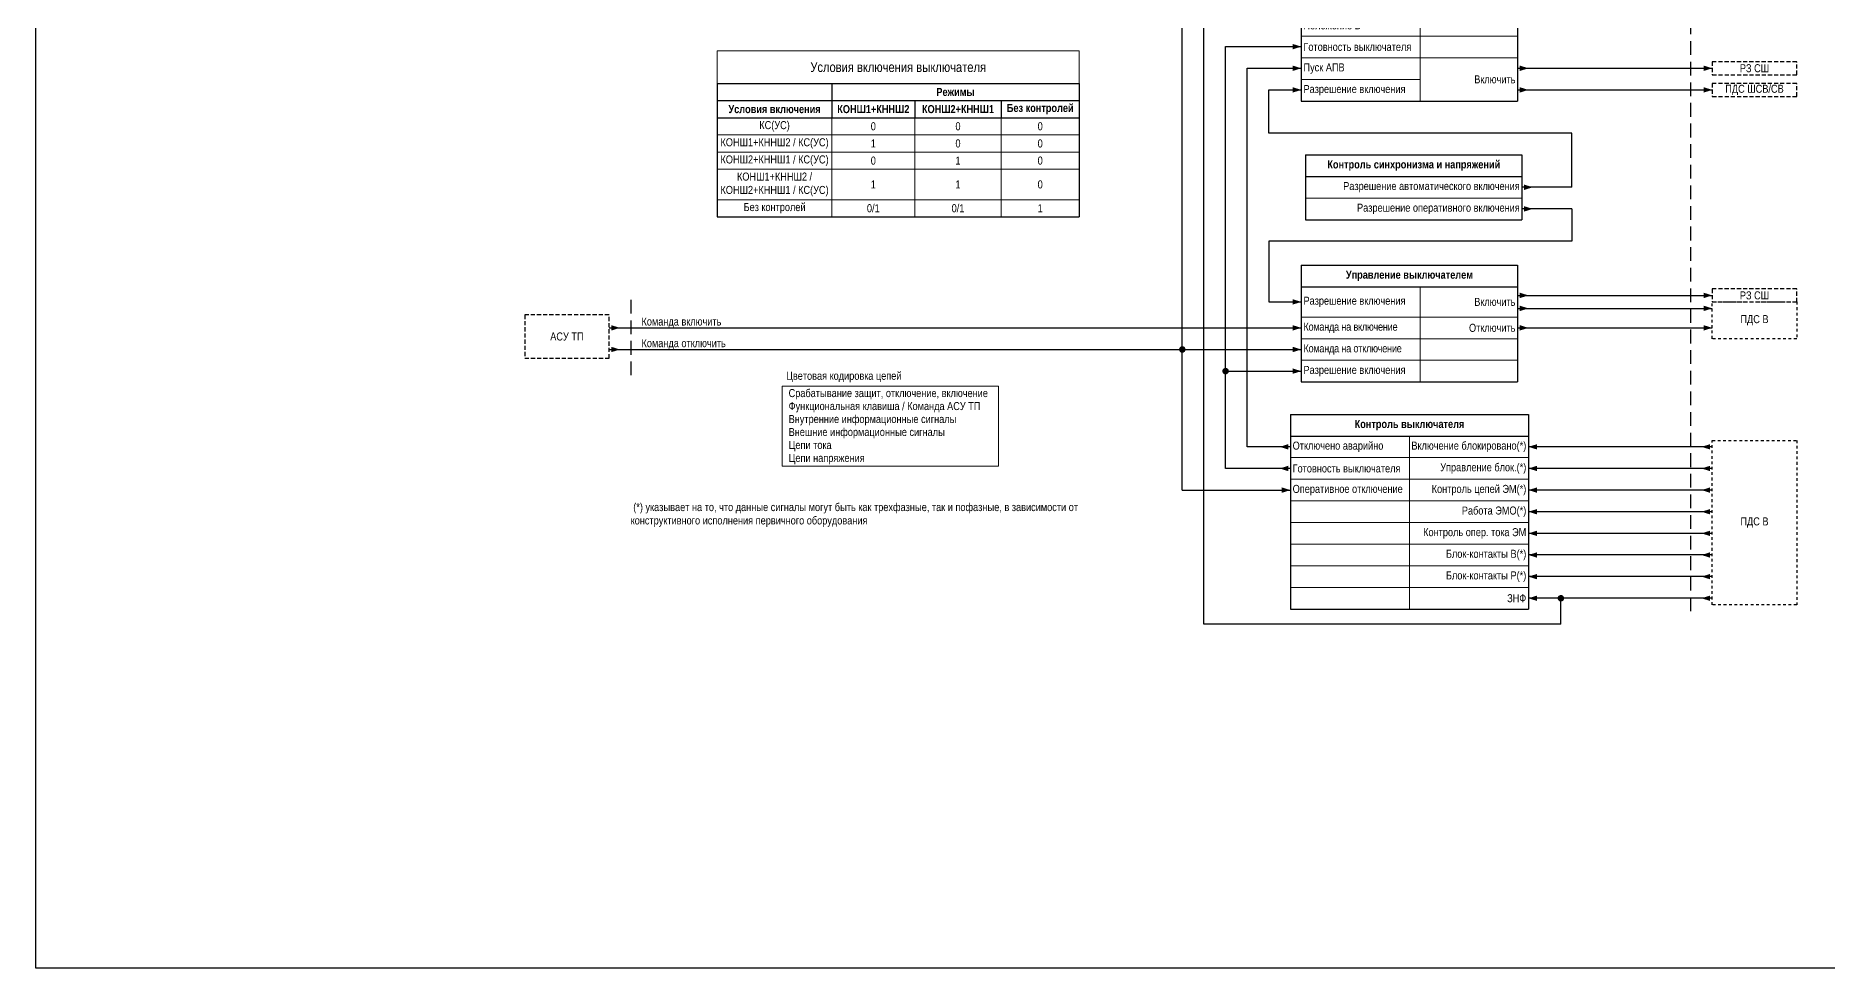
# Model space of a CAD drawing. Header units: millimetres. Extents: x 559 to 4268, y -3459 to 3336.
# Drawn here: x 2905 to 3733, y -1480 to -1049 of the extents above; entities that cross this region are included whole.
import ezdxf
from ezdxf.enums import TextEntityAlignment as Align

# ---------------------------------------------------------------- set-up
doc = ezdxf.new("R2010")
doc.units = ezdxf.units.MM
doc.linetypes.add('JIS_02_1.2', pattern=[2.5, 1.25, -1.25])
doc.linetypes.add('штриховая2', pattern=[9.525, 6.35, -3.175])
for name, color, linetype, lineweight in [('Основная', 7, 'Continuous', 30), ('Отключение_включение', 1, 'Continuous', 30), ('Тонкая', 7, 'Continuous', 18), ('Цепи внешние', 84, 'Continuous', 30), ('Цепи внутренние', 5, 'Continuous', 30), ('Цепи ТН', 200, 'Continuous', 30), ('Цепи ТТ', 23, 'Continuous', 30), ('Цепь - ФК и АСУ', 132, 'Continuous', 30)]:
    doc.layers.add(name, color=color, linetype=linetype, lineweight=lineweight)
doc.styles.add('Narrow', font='ARIALN.TTF')
doc.styles.add('Табл дан', font='ARIALN.TTF')
doc.styles.add('Табл загол', font='ARIALNB.TTF')
doc.styles.add('Табл назв', font='ARIALN.TTF')

# ---------------------------------------------------------------- blocks, each defined once
blk = doc.blocks.new('*T86')
at = {"layer": 'Основная', "color": 0, "linetype": 'ByBlock', "lineweight": -2, "transparency": 16777216}
for p, q in [((0, 0), (100, 0)), ((0, 0), (0, -10)), ((100, 0), (100, -10))]:
    blk.add_line(p, q, dxfattribs=at)
at = {"layer": 'Основная', "color": 0, "linetype": 'ByBlock', "lineweight": 30, "transparency": 16777216}
for p, q in [((0, -10), (100, -10)), ((0, -10), (0, -54)), ((100, -10), (100, -54)), ((0, -54), (100, -54))]:
    blk.add_line(p, q, dxfattribs=at)
at = {"layer": 'Основная', "color": 0, "linetype": 'ByBlock', "lineweight": 18, "transparency": 16777216}
for p, q in [((55, -10), (55, -54)), ((0, -24), (100, -24)), ((0, -34), (100, -34)), ((0, -44), (100, -44))]:
    blk.add_line(p, q, dxfattribs=at)
at = {"layer": 'Основная', "color": 0, "transparency": 16777216, "char_height": 3.7}
for s, insert, width, attachment_point, style in [('Управление выключателем', (50, -5), 97, 5, 'Табл загол'), ('Разрешение включения  ', (1, -17), 53, 4, 'Табл дан'), ('Включить', (99, -17), 43, 6, 'Табл дан'), ('{\\T0.95;Команда на включение}', (1, -29), 53, 4, 'Табл дан'), ('Отключить', (99, -29), 43, 6, 'Табл дан'), ('{\\T0.95;Команда на отключение}', (1, -39), 53, 4, 'Табл дан'), ('Разрешение включения', (1, -49), 53, 4, 'Табл дан')]:
    blk.add_mtext(s, dxfattribs=dict(at, insert=insert, width=width, attachment_point=attachment_point, style=style))
blk = doc.blocks.new('*T87')
at = {"layer": 'Основная', "color": 0, "linetype": 'ByBlock', "lineweight": -2, "transparency": 16777216}
for p, q in [((0, 0), (100, 0)), ((0, 0), (0, -10)), ((100, 0), (100, -10))]:
    blk.add_line(p, q, dxfattribs=at)
at = {"layer": 'Основная', "color": 0, "linetype": 'ByBlock', "lineweight": 30, "transparency": 16777216}
for p, q in [((0, -10), (100, -10)), ((0, -10), (0, -76)), ((100, -10), (100, -76)), ((0, -76), (100, -76))]:
    blk.add_line(p, q, dxfattribs=at)
at = {"layer": 'Основная', "color": 0, "linetype": 'ByBlock', "lineweight": 18, "transparency": 16777216}
for p, q in [((55, -10), (55, -76)), ((0, -36), (100, -36)), ((0, -46), (100, -46)), ((0, -56), (100, -56)), ((0, -66), (55, -66))]:
    blk.add_line(p, q, dxfattribs=at)
at = {"layer": 'Основная', "color": 0, "transparency": 16777216, "char_height": 3.7}
for s, insert, width, attachment_point, style in [('{\\C256;АПВ}', (50, -5), 97, 5, 'Табл загол'), ('Запрет', (1, -23), 53, 4, 'Табл дан'), ('Положение В', (1, -41), 53, 4, 'Табл дан'), ('Готовность выключателя', (1, -51), 53, 4, 'Табл дан'), ('Пуск АПВ', (1, -61), 53, 4, 'Табл дан'), ('Включить', (99, -66), 43, 6, 'Табл дан'), ('Разрешение включения  ', (1, -71), 53, 4, 'Табл дан')]:
    blk.add_mtext(s, dxfattribs=dict(at, insert=insert, width=width, attachment_point=attachment_point, style=style))
blk = doc.blocks.new('Point')
at = {"layer": 'Основная', "color": 0, "const_width": 1.5}
blk.add_lwpolyline([(-0.75, 0, 1), (0.75, 0, 1)], format="xyb", close=True, dxfattribs=at)
blk = doc.blocks.new('*T89')
at = {"layer": 'Defpoints', "color": 8, "linetype": 'ByBlock', "lineweight": 0, "transparency": 16777216}
for p, q in [((0, 0), (167.3, 0)), ((0, 0), (0, -15)), ((167.3, 0), (167.3, -15))]:
    blk.add_line(p, q, dxfattribs=at)
at = {"layer": 'Основная', "color": 0, "linetype": 'ByBlock', "lineweight": -2, "transparency": 16777216}
for p, q in [((0, -15), (167.3, -15)), ((0, -15), (0, -30.87)), ((53, -15), (53, -30.87)), ((167.3, -15), (167.3, -30.87)), ((0, -22.93), (167.3, -22.93)), ((91.3, -22.93), (91.3, -30.87)), ((131.3, -22.93), (131.3, -30.87))]:
    blk.add_line(p, q, dxfattribs=at)
at = {"layer": 'Основная', "color": 0, "linetype": 'ByBlock', "lineweight": 30, "transparency": 16777216}
for p, q in [((0, -30.87), (167.3, -30.87)), ((0, -30.87), (0, -76.69)), ((167.3, -30.87), (167.3, -76.69)), ((0, -76.69), (167.3, -76.69))]:
    blk.add_line(p, q, dxfattribs=at)
at = {"layer": 'Основная', "color": 0, "linetype": 'ByBlock', "lineweight": 18, "transparency": 16777216}
for p, q in [((53, -30.87), (53, -76.69)), ((91.3, -30.87), (91.3, -76.69)), ((131.3, -30.87), (131.3, -76.69)), ((0, -38.8), (167.3, -38.8)), ((0, -46.73), (167.3, -46.73)), ((0, -54.67), (167.3, -54.67)), ((0, -68.75), (167.3, -68.75))]:
    blk.add_line(p, q, dxfattribs=at)
at = {"layer": 'Основная', "color": 0, "transparency": 16777216, "attachment_point": 5}
for s, insert, char_height, width, style in [('Условия включения выключателя', (83.65, -7.5), 4.5, 164.3, 'Табл назв'), ('Режимы', (110.15, -18.97), 3.7, 111.3, 'Табл загол'), ('{\\C256;Без контролей}', (149.3, -26.9), 3.7, 33, 'Табл загол'), ('Условия включения', (26.5, -26.9), 3.7, 50, 'Табл загол'), ('КС(УС)', (26.5, -34.83), 3.7, 51, 'Табл дан'), ('КОНШ1+КННШ2', (72.15, -26.9), 3.7, 35.3, 'Табл загол'), ('0', (72.15, -34.83), 3.7, 36.3, 'Табл дан'), ('КОНШ2+КННШ1', (111.3, -26.9), 3.7, 37, 'Табл загол'), ('0', (111.3, -34.83), 3.7, 38, 'Табл дан'), ('0', (149.3, -34.83), 3.7, 34, 'Табл дан'), ('КОНШ1+КННШ2 / КС(УС)', (26.5, -42.77), 3.7, 51, 'Табл дан'), ('1', (72.15, -42.77), 3.7, 36.3, 'Табл дан'), ('0', (111.3, -42.77), 3.7, 38, 'Табл дан'), ('0', (149.3, -42.77), 3.7, 34, 'Табл дан'), ('КОНШ2+КННШ1 / КС(УС)', (26.5, -50.7), 3.7, 51, 'Табл дан'), ('0', (72.15, -50.7), 3.7, 36.3, 'Табл дан'), ('1', (111.3, -50.7), 3.7, 38, 'Табл дан'), ('0', (149.3, -50.7), 3.7, 34, 'Табл дан'), ('КОНШ1+КННШ2 / КОНШ2+КННШ1 / КС(УС)', (26.5, -61.71), 3.7, 51, 'Табл дан'), ('1', (72.15, -61.71), 3.7, 36.3, 'Табл дан'), ('1', (111.3, -61.71), 3.7, 38, 'Табл дан'), ('0', (149.3, -61.71), 3.7, 34, 'Табл дан'), ('Без контролей', (26.5, -72.72), 3.7, 51, 'Табл дан'), ('\\A1;{\\H1x;0/1}', (72.15, -72.72), 3.7, 36.3, 'Табл дан'), ('\\A1;{\\H1x;0/1}', (111.3, -72.72), 3.7, 38, 'Табл дан'), ('1', (149.3, -72.72), 3.7, 34, 'Табл дан')]:
    blk.add_mtext(s, dxfattribs=dict(at, insert=insert, char_height=char_height, width=width, style=style))
blk = doc.blocks.new('*T107')
at = {"layer": 'Основная', "color": 0, "linetype": 'ByBlock', "lineweight": -2, "transparency": 16777216}
for p, q in [((0, 0), (110, 0)), ((0, 0), (0, -10)), ((110, 0), (110, -10))]:
    blk.add_line(p, q, dxfattribs=at)
at = {"layer": 'Основная', "color": 0, "linetype": 'ByBlock', "lineweight": 30, "transparency": 16777216}
for p, q in [((0, -10), (110, -10)), ((0, -10), (0, -90)), ((110, -10), (110, -90)), ((0, -90), (110, -90))]:
    blk.add_line(p, q, dxfattribs=at)
at = {"layer": 'Основная', "color": 0, "linetype": 'ByBlock', "lineweight": 18, "transparency": 16777216}
for p, q in [((55, -10), (55, -90)), ((0, -20), (110, -20)), ((0, -30), (110, -30)), ((0, -40), (110, -40)), ((0, -50), (110, -50)), ((0, -60), (110, -60)), ((0, -70), (110, -70)), ((0, -80), (110, -80))]:
    blk.add_line(p, q, dxfattribs=at)
at = {"layer": 'Основная', "color": 0, "transparency": 16777216, "char_height": 3.7}
for s, insert, width, attachment_point, style in [('Контроль выключателя', (55, -5), 107, 5, 'Табл загол'), ('Отключено аварийно', (1, -15), 53, 4, 'Табл дан'), ('Включение блокировано(*)', (109, -15), 53, 6, 'Табл дан'), ('Готовность выключателя', (1, -25), 53, 4, 'Табл дан'), ('Управление блок.(*)', (109, -25), 53, 6, 'Табл дан'), ('Оперативное отключение', (1, -35), 53, 4, 'Табл дан'), ('Контроль цепей ЭМ(*)', (109, -35), 53, 6, 'Табл дан'), ('Работа ЭМО(*) ', (109, -45), 53, 6, 'Табл дан'), ('Контроль опер. тока ЭМ', (109, -55), 53, 6, 'Табл дан'), ('Блок-контакты В(*)', (109, -65), 53, 6, 'Табл дан'), ('Блок-контакты Р(*)', (109, -75), 53, 6, 'Табл дан'), ('ЗНФ', (109, -85), 53, 6, 'Табл дан')]:
    blk.add_mtext(s, dxfattribs=dict(at, insert=insert, width=width, attachment_point=attachment_point, style=style))
blk = doc.blocks.new('*T146')
at = {"layer": 'Основная', "color": 0, "linetype": 'ByBlock', "lineweight": -2, "transparency": 16777216}
for p, q in [((0, 0), (100, 0)), ((0, 0), (0, -10)), ((100, 0), (100, -10))]:
    blk.add_line(p, q, dxfattribs=at)
at = {"layer": 'Основная', "color": 0, "linetype": 'ByBlock', "lineweight": 30, "transparency": 16777216}
for p, q in [((0, -10), (100, -10)), ((0, -10), (0, -30)), ((100, -10), (100, -30)), ((0, -30), (100, -30))]:
    blk.add_line(p, q, dxfattribs=at)
at = {"layer": 'Основная', "color": 0, "linetype": 'ByBlock', "lineweight": 18, "transparency": 16777216}
blk.add_line((0, -20), (100, -20), dxfattribs=at)
at = {"layer": 'Основная', "color": 0, "transparency": 16777216, "char_height": 3.7}
for s, insert, width, attachment_point, style in [('{\\C256;Контроль синхронизма и напряжений}', (50, -5), 97, 5, 'Табл загол'), ('Разрешение автоматического включения', (99, -15), 98, 6, 'Табл дан'), ('Разрешение оперативного включения', (99, -25), 98, 6, 'Табл дан')]:
    blk.add_mtext(s, dxfattribs=dict(at, insert=insert, width=width, attachment_point=attachment_point, style=style))

msp = doc.modelspace()

# ---------------------------------------------------------------- linework, layer by layer
at = {"layer": 'Основная', "color": 1}
msp.add_lwpolyline([(2905, 119), (4215, 119), (4215, -1480), (2905, -1480)], close=True, dxfattribs=at)
at = {"layer": 'Отключение_включение', "ltscale": 0.3}
for points in [[(3435, -1259), (3435, -1029)], [(3590, -1074), (3680, -1074)], [(3590, -1175), (3680, -1175)], [(3170, -1184), (3490, -1184)], [(3590, -1184), (3680, -1184)], [(3170, -1194), (3490, -1194)]]:
    msp.add_lwpolyline(points, dxfattribs=at)
for points in [[(3595, -1074, 0, 2.5, 0), (3591, -1074, 0, 0, 0)], [(3680, -1074, 0, 2.5, 0), (3676, -1074, 0, 0, 0)], [(3595, -1175, 0, 2.5, 0), (3591, -1175, 0, 0, 0)], [(3680, -1175, 0, 2.5, 0), (3676, -1175, 0, 0, 0)], [(3175, -1184, 0, 2.5, 0), (3171, -1184, 0, 0, 0)], [(3490, -1184, 0, 2.5, 0), (3486, -1184, 0, 0, 0)], [(3595, -1184, 0, 2.5, 0), (3591, -1184, 0, 0, 0)], [(3680, -1184, 0, 2.5, 0), (3676, -1184, 0, 0, 0)], [(3175, -1194, 0, 2.5, 0), (3171, -1194, 0, 0, 0)], [(3490, -1194, 0, 2.5, 0), (3486, -1194, 0, 0, 0)], [(3485, -1259, 0, 2.5, 0), (3481, -1259, 0, 0, 0)]]:
    msp.add_lwpolyline(points, format="xyseb", dxfattribs=at)
at = {"layer": 'Отключение_включение'}
msp.add_lwpolyline([(3435, -1259), (3485, -1259)], dxfattribs=at)
at = {"layer": 'Тонкая', "ltscale": 0.3}
msp.add_lwpolyline([(3250, -1211), (3350, -1211), (3350, -1248), (3250, -1248)], close=True, dxfattribs=at)
at = {"layer": 'Цепи внешние'}
for points in [[(3445, -1321), (3445, -1035)], [(3680, -1309), (3595, -1309)], [(3610, -1321), (3610, -1309)], [(3610, -1321), (3445, -1321)]]:
    msp.add_lwpolyline(points, dxfattribs=at)
at = {"layer": 'Цепи внешние', "ltscale": 0.3}
for points in [[(3595, -1064, 0, 2.5, 0), (3591, -1064, 0, 0, 0)], [(3680, -1064, 0, 2.5, 0), (3676, -1064, 0, 0, 0)], [(3595, -1169, 0, 2.5, 0), (3591, -1169, 0, 0, 0)], [(3680, -1169, 0, 2.5, 0), (3676, -1169, 0, 0, 0)], [(3595, -1239, 0, 2.5, 0), (3599, -1239, 0, 0, 0)], [(3675, -1239, 0, 2.5, 0), (3679, -1239, 0, 0, 0)], [(3595, -1249, 0, 2.5, 0), (3599, -1249, 0, 0, 0)], [(3675, -1249, 0, 2.5, 0), (3679, -1249, 0, 0, 0)], [(3595, -1259, 0, 2.5, 0), (3599, -1259, 0, 0, 0)], [(3675, -1259, 0, 2.5, 0), (3679, -1259, 0, 0, 0)], [(3595, -1269, 0, 2.5, 0), (3599, -1269, 0, 0, 0)], [(3675, -1269, 0, 2.5, 0), (3679, -1269, 0, 0, 0)], [(3595, -1279, 0, 2.5, 0), (3599, -1279, 0, 0, 0)], [(3675, -1279, 0, 2.5, 0), (3679, -1279, 0, 0, 0)], [(3595, -1289, 0, 2.5, 0), (3599, -1289, 0, 0, 0)], [(3675, -1289, 0, 2.5, 0), (3679, -1289, 0, 0, 0)], [(3595, -1299, 0, 2.5, 0), (3599, -1299, 0, 0, 0)], [(3675, -1299, 0, 2.5, 0), (3679, -1299, 0, 0, 0)], [(3595, -1309, 0, 2.5, 0), (3599, -1309, 0, 0, 0)], [(3675, -1309, 0, 2.5, 0), (3679, -1309, 0, 0, 0)]]:
    msp.add_lwpolyline(points, format="xyseb", dxfattribs=at)
for points in [[(3590, -1064), (3680, -1064)], [(3590, -1169), (3680, -1169)], [(3680, -1239), (3595, -1239)], [(3680, -1249), (3595, -1249)], [(3680, -1259), (3680, -1259), (3680, -1259), (3595, -1259)], [(3680, -1269), (3680, -1269), (3680, -1269), (3595, -1269)], [(3680, -1279), (3680, -1279), (3680, -1279), (3595, -1279)], [(3680, -1289), (3680, -1289), (3680, -1289), (3595, -1289)], [(3680, -1299), (3680, -1299), (3680, -1299), (3595, -1299)]]:
    msp.add_lwpolyline(points, dxfattribs=at)
at = {"layer": 'Цепи внешние', "linetype": 'штриховая2', "ltscale": 0.3}
for points in [[(3719, -1061), (3680, -1061), (3680, -1067), (3719, -1067)], [(3719, -1071), (3680, -1071), (3680, -1077), (3719, -1077)], [(3719, -1166), (3680, -1166), (3680, -1172), (3719, -1172)], [(3170, -1178), (3131, -1178), (3131, -1198), (3170, -1198)]]:
    msp.add_lwpolyline(points, close=True, dxfattribs=at)
at = {"layer": 'Цепи внешние', "linetype": 'JIS_02_1.2'}
for points in [[(3680, -1172), (3719, -1172), (3719, -1189), (3680, -1189)], [(3680, -1236), (3719, -1236), (3719, -1312), (3680, -1312)]]:
    msp.add_lwpolyline(points, close=True, dxfattribs=at)
at = {"layer": 'Цепи внутренние'}
for p, q in [((3615, -1119), (3592, -1119)), ((3615, -1129), (3592, -1129))]:
    msp.add_line(p, q, dxfattribs=at)
at = {"layer": 'Цепи внутренние', "linetype": 'штриховая2'}
for points in [[(3670, -1315), (3670, -827)], [(3180, -1171), (3180, -1206)]]:
    msp.add_lwpolyline(points, dxfattribs=at)
at = {"layer": 'Цепи внутренние', "ltscale": 0.3}
for points in [[(3455, -1249), (3455, -1054)], [(3465, -1239), (3465, -1064)], [(3455, -1204), (3490, -1204)], [(3485, -1239), (3465, -1239)], [(3485, -1249), (3455, -1249)]]:
    msp.add_lwpolyline(points, dxfattribs=at)
at = {"layer": 'Цепи внутренние'}
for points in [[(3455, -1054), (3490, -1054)], [(3465, -1064), (3490, -1064)], [(3475, -1094), (3475, -1074)], [(3475, -1074), (3490, -1074)], [(3615, -1094), (3475, -1094)], [(3615, -1119), (3615, -1094)], [(3615, -1129), (3615, -1144)], [(3615, -1144), (3475, -1144)], [(3475, -1144), (3475, -1172)], [(3475, -1172), (3490, -1172)]]:
    msp.add_lwpolyline(points, dxfattribs=at)
at = {"layer": 'Цепи внутренние', "ltscale": 0.3}
for points in [[(3490, -1054, 0, 2.5, 0), (3486, -1054, 0, 0, 0)], [(3490, -1064, 0, 2.5, 0), (3486, -1064, 0, 0, 0)], [(3490, -1074, 0, 2.5, 0), (3486, -1074, 0, 0, 0)], [(3597, -1119, 0, 2.5, 0), (3593, -1119, 0, 0, 0)], [(3597, -1129, 0, 2.5, 0), (3593, -1129, 0, 0, 0)], [(3490, -1172, 0, 2.5, 0), (3486, -1172, 0, 0, 0)], [(3490, -1204, 0, 2.5, 0), (3486, -1204, 0, 0, 0)], [(3480, -1239, 0, 2.5, 0), (3484, -1239, 0, 0, 0)], [(3480, -1249, 0, 2.5, 0), (3484, -1249, 0, 0, 0)]]:
    msp.add_lwpolyline(points, format="xyseb", dxfattribs=at)

# ---------------------------------------------------------------- block references
for name, p in [('*T87', (3490, -1003.14)), ('*T89', (3220, -1056)), ('*T146', (3491.99, -1104)), ('*T86', (3490, -1155)), ('*T107', (3485, -1224))]:
    msp.add_blockref(name, p)
at = {"layer": 'Отключение_включение'}
msp.add_blockref('Point', (3435, -1194), dxfattribs=at)
at = {"layer": 'Цепи внешние'}
msp.add_blockref('Point', (3610, -1309), dxfattribs=at)
at = {"layer": 'Цепи внутренние'}
msp.add_blockref('Point', (3455, -1204), dxfattribs=at)

# ---------------------------------------------------------------- texts
at = {"layer": 'Основная', "style": 'Narrow'}
msp.add_text('Цветовая кодировка цепей', height=3.7, dxfattribs=at).set_placement((3278.5, -1208), align=Align.CENTER)
at = {"layer": 'Основная', "char_height": 3.7, "style": 'Narrow'}
for s, insert, width, attachment_point in [('РЗ СШ', (3699.5, -1064), 39, 5), ('ПДС ШСВ/СВ', (3699.5, -1074), 39, 5), ('РЗ СШ', (3699.5, -1169), 39, 5), ('Команда включить', (3185, -1184), 62, 7), ('ПДС В', (3699.5, -1180.5), 39, 5), ('АСУ ТП', (3150.5, -1188), 39, 5), ('Команда отключить', (3185, -1194), 62, 7), (' (*) указывает на то, что данные сигналы могут быть как трехфазные, так и пофазные, в зависимости от конструктивного исполнения первичного оборудования', (3180, -1265), 209, 1), ('ПДС В', (3699.5, -1274), 39, 5)]:
    msp.add_mtext(s, dxfattribs=dict(at, insert=insert, width=width, attachment_point=attachment_point))
at = {"layer": 'Отключение_включение', "style": 'Narrow'}
msp.add_text('Срабатывание защит, отключение, включение', height=3.7, dxfattribs=at).set_placement((3253, -1216))
at = {"layer": 'Цепи внешние', "style": 'Narrow'}
msp.add_text('Внешние информационные сигналы', height=3.7, dxfattribs=at).set_placement((3253, -1234))
at = {"layer": 'Цепи внутренние', "style": 'Narrow'}
msp.add_text('Внутренние информационные сигналы', height=3.7, dxfattribs=at).set_placement((3253, -1228))
at = {"layer": 'Цепи ТН', "style": 'Narrow'}
msp.add_text('Цепи напряжения', height=3.7, dxfattribs=at).set_placement((3253, -1246))
at = {"layer": 'Цепи ТТ', "style": 'Narrow'}
msp.add_text('Цепи тока', height=3.7, dxfattribs=at).set_placement((3253, -1240))
at = {"layer": 'Цепь - ФК и АСУ', "style": 'Narrow'}
msp.add_text('Функциональная клавиша / Команда АСУ ТП', height=3.7, dxfattribs=at).set_placement((3253, -1222))

doc.saveas('drawing.dxf')
